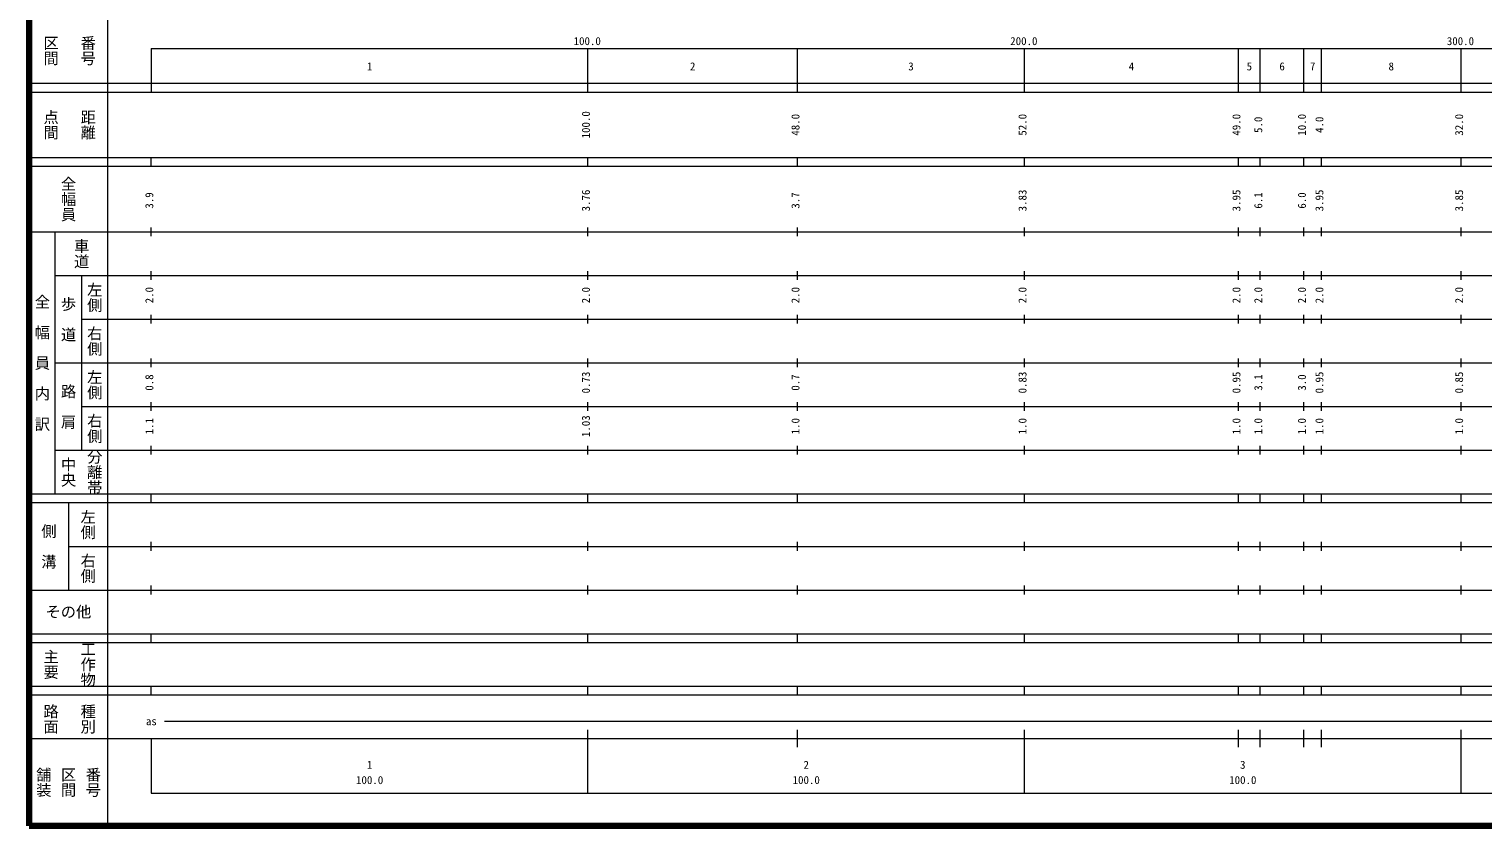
# Model space of a CAD drawing. Units: millimetres on the paper, enlarged 1000 times. Extents: x 40000 to 680000, y 20000 to 380000.
# Drawn here: x 40000 to 372995, y 20000 to 202409 of the extents above; entities that cross this region are included whole.
import ezdxf
from ezdxf.enums import TextEntityAlignment as Align

# ---------------------------------------------------------------- set-up
doc = ezdxf.new("R2010")
doc.units = ezdxf.units.MM
doc.header["$LTSCALE"] = 1000
doc.layers.add('M-TTL', color=2, linetype='Continuous', lineweight=140)
doc.layers.add('M-TTL-BAND', color=7, linetype='Continuous', lineweight=13)
doc.styles.add('@ＭＳ ゴシック', font='')
doc.styles.add('ＭＳ ゴシック', font='')
doc.styles.get('@ＭＳ ゴシック').set_extended_font_data('@MS Gothic')
doc.styles.get('ＭＳ ゴシック').set_extended_font_data('MS Gothic')

msp = doc.modelspace()

# ---------------------------------------------------------------- linework, layer by layer
at = {"layer": 'M-TTL'}
for p, q in [((40000, 380000), (40000, 20000)), ((40000, 20000), (680000, 20000))]:
    msp.add_line(p, q, dxfattribs=at)
at = {"layer": 'M-TTL-BAND'}
for p, q in [((58000, 370000), (58000, 20000)), ((68000, 198000), (579000, 198000)), ((68000, 198000), (68000, 188000)), ((168000, 188000), (168000, 198000)), ((216000, 188000), (216000, 198000)), ((268000, 188000), (268000, 198000)), ((317000, 188000), (317000, 198000)), ((322000, 188000), (322000, 198000)), ((332000, 188000), (332000, 198000)), ((336000, 188000), (336000, 198000)), ((368000, 188000), (368000, 198000)), ((40000, 190000), (579000, 190000)), ((40000, 188000), (579000, 188000)), ((40000, 173000), (579000, 173000)), ((40000, 171000), (579000, 171000)), ((68000, 171000), (68000, 173000)), ((168000, 171000), (168000, 173000)), ((216000, 171000), (216000, 173000)), ((268000, 171000), (268000, 173000)), ((317000, 171000), (317000, 173000)), ((322000, 171000), (322000, 173000)), ((332000, 171000), (332000, 173000)), ((336000, 171000), (336000, 173000)), ((368000, 171000), (368000, 173000)), ((68000, 155000), (68000, 157000)), ((168000, 155000), (168000, 157000)), ((216000, 155000), (216000, 157000)), ((268000, 155000), (268000, 157000)), ((317000, 155000), (317000, 157000)), ((322000, 155000), (322000, 157000)), ((332000, 155000), (332000, 157000)), ((336000, 155000), (336000, 157000)), ((368000, 155000), (368000, 157000)), ((40000, 156000), (579000, 156000)), ((46000, 96000), (46000, 156000)), ((68000, 145000), (68000, 147000)), ((168000, 145000), (168000, 147000)), ((216000, 145000), (216000, 147000)), ((268000, 145000), (268000, 147000)), ((317000, 145000), (317000, 147000)), ((322000, 145000), (322000, 147000)), ((332000, 145000), (332000, 147000)), ((336000, 145000), (336000, 147000)), ((368000, 145000), (368000, 147000)), ((46000, 146000), (579000, 146000)), ((52000, 146000), (52000, 106000)), ((68000, 135000), (68000, 137000)), ((168000, 135000), (168000, 137000)), ((216000, 135000), (216000, 137000)), ((268000, 135000), (268000, 137000)), ((317000, 135000), (317000, 137000)), ((322000, 135000), (322000, 137000)), ((332000, 135000), (332000, 137000)), ((336000, 135000), (336000, 137000)), ((368000, 135000), (368000, 137000)), ((52000, 136000), (579000, 136000)), ((68000, 125000), (68000, 127000)), ((168000, 125000), (168000, 127000)), ((216000, 125000), (216000, 127000)), ((268000, 125000), (268000, 127000)), ((317000, 125000), (317000, 127000)), ((322000, 125000), (322000, 127000)), ((332000, 125000), (332000, 127000)), ((336000, 125000), (336000, 127000)), ((368000, 125000), (368000, 127000)), ((46000, 126000), (579000, 126000)), ((68000, 115000), (68000, 117000)), ((168000, 115000), (168000, 117000)), ((216000, 115000), (216000, 117000)), ((268000, 115000), (268000, 117000)), ((317000, 115000), (317000, 117000)), ((322000, 115000), (322000, 117000)), ((332000, 115000), (332000, 117000)), ((336000, 115000), (336000, 117000)), ((368000, 115000), (368000, 117000)), ((52000, 116000), (579000, 116000)), ((68000, 105000), (68000, 107000)), ((168000, 105000), (168000, 107000)), ((216000, 105000), (216000, 107000)), ((268000, 105000), (268000, 107000)), ((317000, 105000), (317000, 107000)), ((322000, 105000), (322000, 107000)), ((332000, 105000), (332000, 107000)), ((336000, 105000), (336000, 107000)), ((368000, 105000), (368000, 107000)), ((46000, 106000), (579000, 106000)), ((40000, 96000), (579000, 96000)), ((40000, 94000), (579000, 94000)), ((49000, 94000), (49000, 74000)), ((68000, 94000), (68000, 96000)), ((168000, 94000), (168000, 96000)), ((216000, 94000), (216000, 96000)), ((268000, 94000), (268000, 96000)), ((317000, 94000), (317000, 96000)), ((322000, 94000), (322000, 96000)), ((332000, 94000), (332000, 96000)), ((336000, 94000), (336000, 96000)), ((368000, 94000), (368000, 96000)), ((49000, 84000), (579000, 84000)), ((68000, 83000), (68000, 85000)), ((168000, 83000), (168000, 85000)), ((216000, 83000), (216000, 85000)), ((268000, 83000), (268000, 85000)), ((317000, 83000), (317000, 85000)), ((322000, 83000), (322000, 85000)), ((332000, 83000), (332000, 85000)), ((336000, 83000), (336000, 85000)), ((368000, 83000), (368000, 85000)), ((40000, 74000), (579000, 74000)), ((68000, 73000), (68000, 75000)), ((168000, 73000), (168000, 75000)), ((216000, 73000), (216000, 75000)), ((268000, 73000), (268000, 75000)), ((317000, 73000), (317000, 75000)), ((322000, 73000), (322000, 75000)), ((332000, 73000), (332000, 75000)), ((336000, 73000), (336000, 75000)), ((368000, 73000), (368000, 75000)), ((40000, 64000), (579000, 64000)), ((68000, 62000), (68000, 64000)), ((168000, 62000), (168000, 64000)), ((216000, 62000), (216000, 64000)), ((268000, 62000), (268000, 64000)), ((317000, 62000), (317000, 64000)), ((322000, 62000), (322000, 64000)), ((332000, 62000), (332000, 64000)), ((336000, 62000), (336000, 64000)), ((368000, 62000), (368000, 64000)), ((40000, 62000), (579000, 62000)), ((40000, 52000), (579000, 52000)), ((40000, 50000), (579000, 50000)), ((68000, 50000), (68000, 52000)), ((168000, 50000), (168000, 52000)), ((216000, 50000), (216000, 52000)), ((268000, 50000), (268000, 52000)), ((317000, 50000), (317000, 52000)), ((322000, 50000), (322000, 52000)), ((332000, 50000), (332000, 52000)), ((336000, 50000), (336000, 52000)), ((368000, 50000), (368000, 52000)), ((71000, 44000), (565000, 44000)), ((40000, 40000), (579000, 40000)), ((68000, 40000), (68000, 27500)), ((168000, 27500), (168000, 42000)), ((216000, 38000), (216000, 42000)), ((268000, 27500), (268000, 42000)), ((317000, 38000), (317000, 42000)), ((322000, 38000), (322000, 42000)), ((332000, 38000), (332000, 42000)), ((336000, 38000), (336000, 42000)), ((368000, 27500), (368000, 42000)), ((68000, 27500), (579000, 27500))]:
    msp.add_line(p, q, dxfattribs=at)

# ---------------------------------------------------------------- texts
at = {"layer": 'M-TTL-BAND', "style": '@ＭＳ ゴシック'}
for s, p in [('区間', (45000, 197500)), ('番号', (53500, 197500)), ('点間', (45000, 180500)), ('距離', (53500, 180500)), ('全幅員', (49000, 163500)), ('車道', (52000, 151000)), ('左側', (55000, 141000)), ('全\u3000幅\u3000員\u3000内\u3000訳', (43000, 126000)), ('歩\u3000道', (49000, 136000)), ('右側', (55000, 131000)), ('左側', (55000, 121000)), ('路\u3000肩', (49000, 116000)), ('右側', (55000, 111000)), ('中央', (49000, 101000)), ('分離帯', (55000, 101000)), ('左側', (53500, 89000)), ('側\u3000溝', (44500, 84000)), ('右側', (53500, 79000)), ('主要', (45000, 57000)), ('工作物', (53500, 57000)), ('路面', (45000, 44500)), ('種別', (53500, 44500)), ('舗装', (43333, 30000)), ('番号', (54667, 30000)), ('区間', (49000, 30000))]:
    msp.add_text(s, height=2566, rotation=270, dxfattribs=at).set_placement(p, align=Align.MIDDLE_CENTER)
at = {"layer": 'M-TTL-BAND', "style": 'ＭＳ ゴシック'}
for s, p in [('100.0', (167844, 198195)), ('200.0', (267844, 198195)), ('300.0', (367844, 198195)), ('1', (118000, 192405)), ('2', (192000, 192405)), ('3', (242000, 192405)), ('4', (292500, 192405)), ('5', (319500, 192405)), ('6', (327000, 192405)), ('7', (334000, 192405)), ('8', (352000, 192405)), ('as', (68000, 42500)), ('1', (118000, 32523)), ('2', (218000, 32523)), ('3', (318000, 32523)), ('100.0', (118000, 29033)), ('100.0', (218000, 29033)), ('100.0', (318000, 29033))]:
    msp.add_text(s, height=1833, dxfattribs=at).set_placement(p, align=Align.BOTTOM_CENTER)
for s, p in [('100.0', (169000, 180500)), ('48.0', (217000, 180500)), ('52.0', (269000, 180500)), ('49.0', (318000, 180500)), ('5.0', (323000, 180500)), ('10.0', (333000, 180500)), ('4.0', (337000, 180500)), ('32.0', (369000, 180500)), ('3.9', (69000, 163174)), ('3.76', (169000, 163174)), ('3.7', (217000, 163174)), ('3.83', (269000, 163174)), ('3.95', (318000, 163174)), ('6.1', (323000, 163174)), ('6.0', (333000, 163174)), ('3.95', (337000, 163174)), ('3.85', (369000, 163174)), ('2.0', (69000, 141500)), ('2.0', (169000, 141500)), ('2.0', (217000, 141500)), ('2.0', (269000, 141500)), ('2.0', (318000, 141500)), ('2.0', (323000, 141500)), ('2.0', (333000, 141500)), ('2.0', (337000, 141500)), ('2.0', (369000, 141500)), ('0.8', (69000, 121500)), ('0.73', (169000, 121500)), ('0.7', (217000, 121500)), ('0.83', (269000, 121500)), ('0.95', (318000, 121500)), ('3.1', (323000, 121500)), ('3.0', (333000, 121500)), ('0.95', (337000, 121500)), ('0.85', (369000, 121500)), ('1.1', (69000, 111500)), ('1.03', (169000, 111500)), ('1.0', (217000, 111500)), ('1.0', (269000, 111500)), ('1.0', (318000, 111500)), ('1.0', (323000, 111500)), ('1.0', (333000, 111500)), ('1.0', (337000, 111500)), ('1.0', (369000, 111500))]:
    msp.add_text(s, height=1833, rotation=90, dxfattribs=at).set_placement(p, align=Align.BOTTOM_CENTER)
msp.add_text('その他', height=2566, dxfattribs=at).set_placement((49000, 69000), align=Align.MIDDLE_CENTER)

doc.saveas('drawing.dxf')
